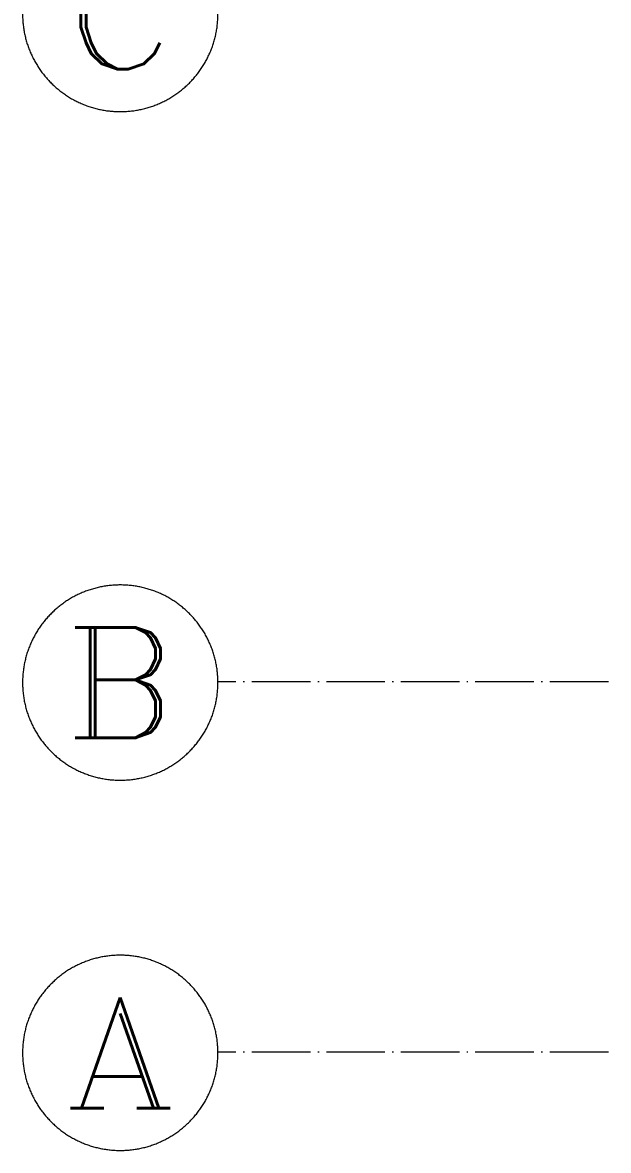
# Model space of a CAD drawing. Header units: millimetres. Extents: x -64529 to 3079702, y -28926 to 77119.
# Drawn here: x -64529 to -62130, y 1525 to 6147 of the extents above; entities that cross this region are included whole.
import ezdxf
from ezdxf.enums import TextEntityAlignment as Align

# ---------------------------------------------------------------- set-up
doc = ezdxf.new("R2010")
doc.units = ezdxf.units.MM
doc.header["$LTSCALE"] = 10
doc.linetypes.add('ACAD_ISO04W100', pattern=[30.5, 24, -3, 0.5, -3])
doc.layers.get('0').update_dxf_attribs({"color": 255})
doc.layers.add('A__轴线', color=3, linetype='ACAD_ISO04W100', lineweight=0)
doc.styles.add('_TCH_AXIS', font='COMPLEX', dxfattribs={"bigfont": 'GBCBIG'})
doc.styles.add('COMPLEX', font='COMPLEX')

# ---------------------------------------------------------------- blocks, each defined once
blk = doc.blocks.new('_AXISO')
blk.add_circle((0, 0), 0.5)
at = {"style": 'COMPLEX', "width": 1.041667}
blk.add_attdef('A', text='', height=0.56, rotation=360, dxfattribs=at).set_placement((0.74875, -0.28), (1.24875, -0.28), align=Align.FIT)
blk = doc.blocks.new('20180421.144813')
at = {"layer": 'A__轴线'}
for p, q in [((2398.8, 4692), (800, 4692)), ((2398.8, 3174.5), (800, 3174.5))]:
    blk.add_line(p, q, dxfattribs=at)
ref = blk.add_blockref('_AXISO', (400, 7429.5), dxfattribs=dict(at, xscale=-800, yscale=800, zscale=800))
ref.add_attrib('A', 'C', dxfattribs={"color": 7, "height": 452.5, "style": '_TCH_AXIS', "width": 1.4}).set_placement((173.7, 7203.2), (626.3, 7203.2), align=Align.FIT)
ref = blk.add_blockref('_AXISO', (400, 4689.5), dxfattribs=dict(at, xscale=-800, yscale=800, zscale=800))
ref.add_attrib('A', 'B', dxfattribs={"color": 7, "height": 452.5, "style": '_TCH_AXIS', "width": 1.235294}).set_placement((173.7, 4463.2), (626.3, 4463.2), align=Align.FIT)
ref = blk.add_blockref('_AXISO', (400, 3172), dxfattribs=dict(at, xscale=-800, yscale=800, zscale=800))
ref.add_attrib('A', 'A', dxfattribs={"color": 7, "height": 452.5, "style": '_TCH_AXIS', "width": 1.166667}).set_placement((173.7, 2945.7), (626.3, 2945.7), align=Align.FIT)

msp = doc.modelspace()

# ---------------------------------------------------------------- block references
at = {"layer": 'A__轴线', "color": 255}
msp.add_blockref('20180421.144813', (-64528.7, -1247.1), dxfattribs=at)

doc.saveas('drawing.dxf')
